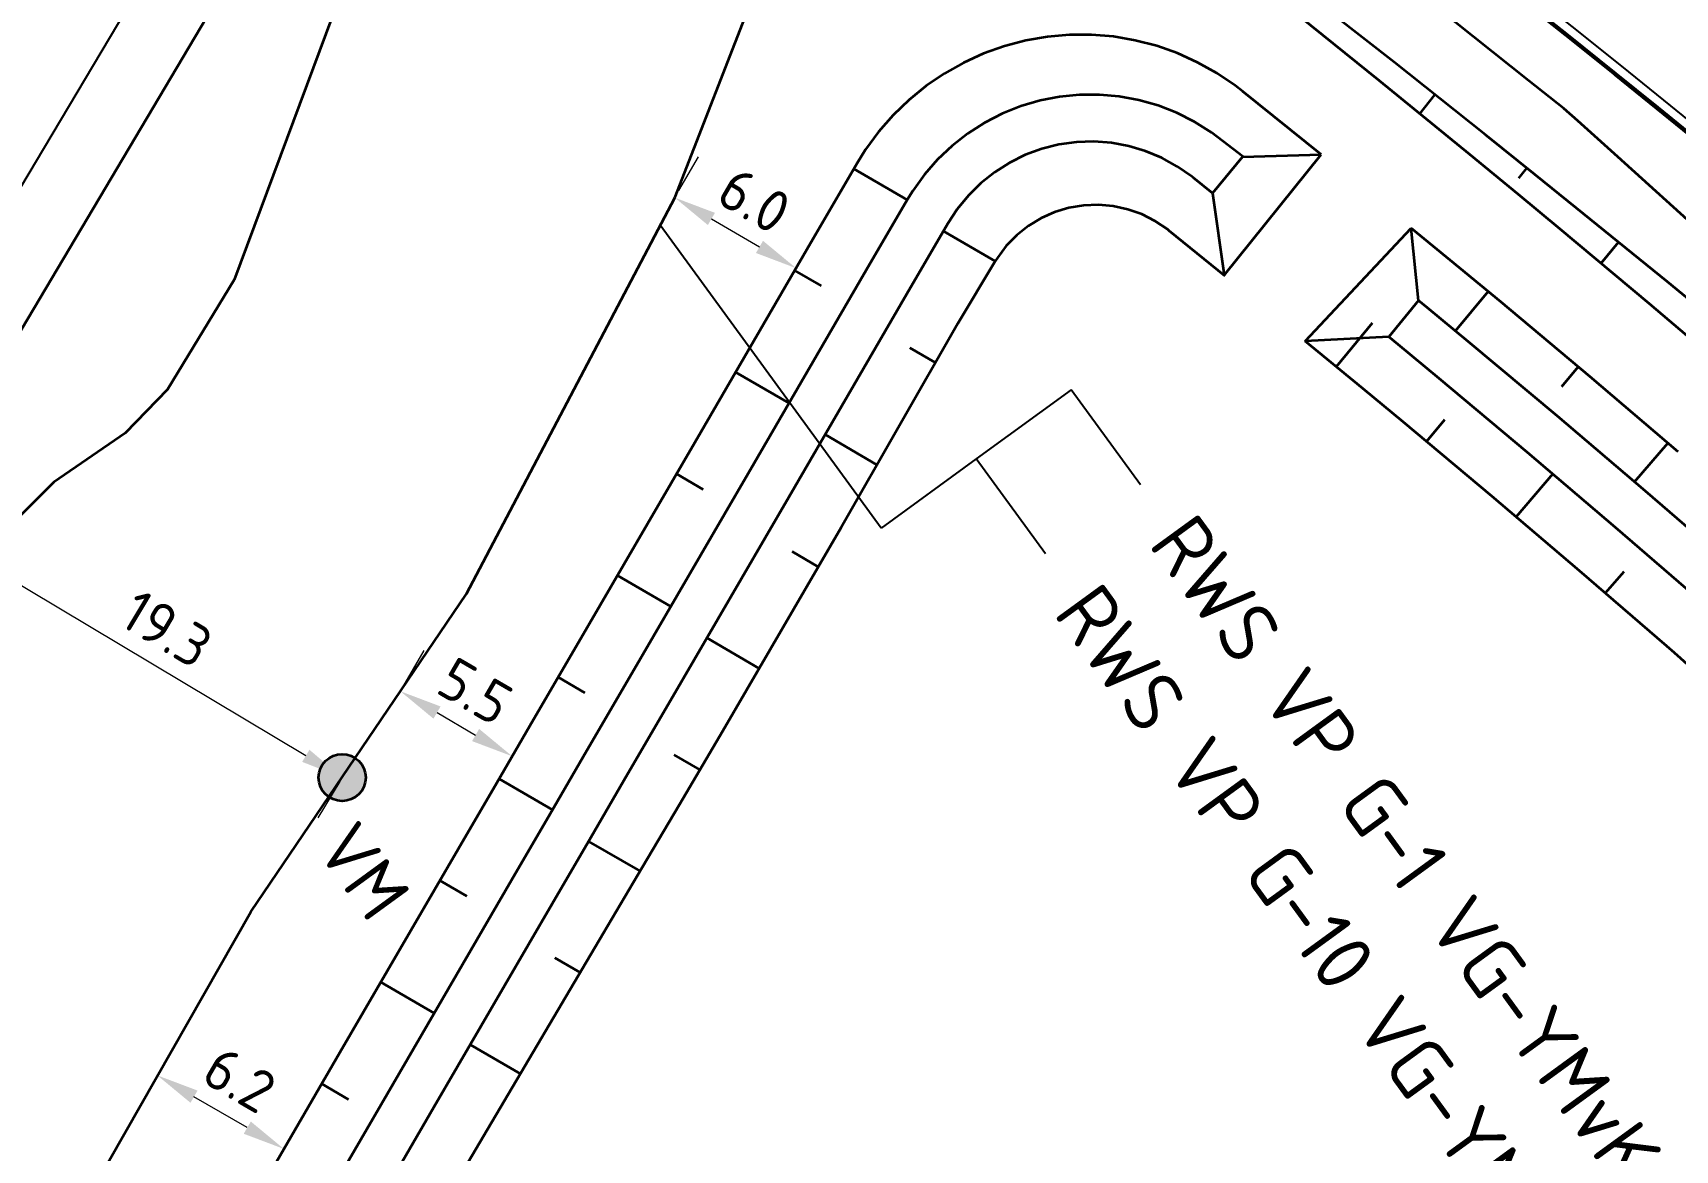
# Model space of a CAD drawing. Header units: metres. Extents: x 134219 to 139080, y 438661 to 444352.
# Drawn here: x 135482.1 to 135551.9, y 443121.2 to 443168.7 of the extents above; entities that cross this region are included whole.
import ezdxf
from ezdxf.enums import TextEntityAlignment as Align

# ---------------------------------------------------------------- set-up
doc = ezdxf.new("R2010")
doc.units = ezdxf.units.M
doc.linetypes.add('13strp', pattern=[4, 1, -3])
doc.layers.get('DEFPOINTS').update_dxf_attribs({"color": 193})
for name, color, linetype, lineweight in [('N-WE-KL-ET_LS_HULPSTUK_MOF-G', 10, 'Continuous', 35), ('N-WE-KL-ET_LS_OV_ARMATUUR-T18', 1, 'Continuous', 25), ('N-WE-KL-ET_LS_OV_KABEL-G', 10, 'KL-LS-OV-N', 35), ('N-WE-KL-ET_LS_OV_KABEL-M', 7, 'Continuous', 18), ('N-WE-KL-ET_LS_OV_KABEL-T25', 7, 'Continuous', 25), ('Utd-geleiderail-nw', 8, 'glm a2ee v014$0$f2m40080', 35), ('Utd-ondergr-bs', 8, 'Continuous', 35), ('Utd-ondergr-nw', 8, '13strp', 35)]:
    doc.layers.add(name, color=color, linetype=linetype, lineweight=lineweight)
for name, color, linetype in [('N-WE-KL-ET_LS_OV_ARMATUUR-T25', 2, 'Continuous'), ('Utd-weg-bs', 8, 'Continuous'), ('Utd-weg-nw', 8, 'Continuous')]:
    doc.layers.add(name, color=color, linetype=linetype)
doc.styles.add('ISO18', font='NLCS-ISO.ttf')
doc.styles.add('ISO25', font='NLCS-ISO.ttf')
doc.styles.add('NLCS_18', font='NLCS-ISO.ttf', dxfattribs={"height": 1.8})
doc.styles.add('NLCS_25', font='NLCS-ISO.ttf', dxfattribs={"height": 2.5})
doc.linetypes.add('glm a2ee v014$0$f2m40080', pattern='A,2,-1,[160,RTW.shx,S=0.5,R=0,X=0,Y=0],-1', length=4)
doc.linetypes.add('KL-LS-OV-N', pattern='A,4,-1,[103,NLCS.SHX,S=0.75,R=0,X=0,Y=0],-1,4,-1.5,["0V",Standard,S=1,R=0,X=0,Y=-0.5],-3', length=14.5)
doc.dimstyles.new('NLCS_t18_pijl_Dimension_l3_h1', dxfattribs={"dimtxt": 1.8, "dimasz": 1.8, "dimexe": 2, "dimexo": 2, "dimgap": 0.7, "dimtad": 1, "dimdec": 1, "dimzin": 0, "dimdsep": 46, "dimtxsty": 'NLCS_18', "dimcen": 2.5, "dimdle": 2, "dimclrd": 256, "dimclre": 256, "dimclrt": 256, "dimadec": 1, "dimazin": 0, "dimtfac": 1, "dimtdec": 1, "dimtofl": 0, "dimtmove": 1, "dimatfit": 0, "dimfxl": 0, "dimtolj": 1, "dimtzin": 0, "dimlwd": 18, "dimlwe": 18, "dimarcsym": 0})

# ---------------------------------------------------------------- blocks, each defined once
blk = doc.blocks.new('SKL-ET_HULP_MOF_VERBINDINGSMOF-SO')
at = {"ltscale": 10}
h = blk.add_hatch(color=256, dxfattribs=at)
edge = h.paths.add_edge_path()
edge.add_arc((0, 0), 1, 0, 360)
blk.add_circle((0, 0), 1)
at = {"layer": 'N-WE-KL-ET_LS_OV_ARMATUUR-T18', "style": 'ISO18', "flags": 1}
for tag, p in [('OMSCHRIJVING_LEGENDA', (0, -8.431)), ('LOCATIE', (0, -12.215)), ('MASTNUMMER', (0, -16)), ('VAN', (0, -19.784)), ('NAAR', (0, -23.569)), ('VOEDINGSPUNT', (0, -27.353)), ('GROEPSNUMMER', (0, -31.138)), ('OVERIGE_OPMERKING(EN)_1', (0, -34.922)), ('OVERIGE_OPMERKING(EN)_2', (0, -38.707))]:
    blk.add_attdef(tag, p, '', height=1.8, dxfattribs=at)
at = {"layer": 'N-WE-KL-ET_LS_OV_ARMATUUR-T25', "style": 'ISO25'}
blk.add_attdef('SOORT_MOF', (0, 2.715), '', height=2.25, dxfattribs=at)
blk = doc.blocks.new('*D165')
at = {"layer": 'DEFPOINTS', "color": 0, "transparency": 16777216}
for p in [(135509.375, 443161.728, 1.374), (135514.531, 443158.73, 1.374), (135514.531, 443158.73)]:
    blk.add_point(p, dxfattribs=at)
at = {"layer": 'N-WE-KL-ET_LS_OV_KABEL-M', "lineweight": 18, "transparency": 16777216}
for p, q in [((135509.551, 443162.032), (135510.38, 443163.457)), ((135514.707, 443159.034), (135515.536, 443160.459))]:
    blk.add_line(p, q, dxfattribs=at)
at = {"layer": 'N-WE-KL-ET_LS_OV_KABEL-M', "linetype": 'Continuous', "lineweight": 18, "transparency": 16777216}
blk.add_line((135510.931, 443160.823), (135512.974, 443159.635), dxfattribs=at)
at = {"layer": 'N-WE-KL-ET_LS_OV_KABEL-M', "transparency": 16777216}
for points in [[(135511.082, 443161.083), (135510.78, 443160.564), (135509.375, 443161.728)], [(135513.125, 443159.894), (135512.824, 443159.376), (135514.531, 443158.73)]]:
    blk.add_solid(points, dxfattribs=at)
at = {"layer": 'N-WE-KL-ET_LS_OV_KABEL-M', "transparency": 16777216, "insert": (135512.757, 443161.612), "char_height": 1.8, "attachment_point": 5, "rotation": 329.82722, "style": 'NLCS_18'}
blk.add_mtext('\\A1;6.0', dxfattribs=at)
blk = doc.blocks.new('*D166')
at = {"layer": 'DEFPOINTS', "color": 0, "transparency": 16777216}
for p in [(135487.385, 443124.413), (135487.385, 443124.413), (135492.762, 443121.287)]:
    blk.add_point(p, dxfattribs=at)
at = {"layer": 'N-WE-KL-ET_LS_OV_KABEL-M', "lineweight": 18, "transparency": 16777216}
for p, q in [((135487.385, 443124.413), (135488.39, 443126.142)), ((135492.762, 443121.287), (135493.767, 443123.016))]:
    blk.add_line(p, q, dxfattribs=at)
at = {"layer": 'N-WE-KL-ET_LS_OV_KABEL-M', "linetype": 'Continuous', "lineweight": 18, "transparency": 16777216}
blk.add_line((135491.206, 443122.192), (135488.941, 443123.508), dxfattribs=at)
at = {"layer": 'N-WE-KL-ET_LS_OV_KABEL-M', "transparency": 16777216}
for points in [[(135489.092, 443123.768), (135488.791, 443123.249), (135487.385, 443124.413)], [(135491.357, 443122.451), (135491.055, 443121.932), (135492.762, 443121.287)]]:
    blk.add_solid(points, dxfattribs=at)
at = {"layer": 'N-WE-KL-ET_LS_OV_KABEL-M', "transparency": 16777216, "insert": (135490.878, 443124.233), "char_height": 1.8, "attachment_point": 5, "rotation": 329.82722, "style": 'NLCS_18'}
blk.add_mtext('\\A1;6.2', dxfattribs=at)
blk = doc.blocks.new('*D167')
at = {"layer": 'DEFPOINTS', "color": 0, "transparency": 16777216}
for p in [(135497.713, 443140.743), (135502.467, 443137.979), (135502.467, 443137.979)]:
    blk.add_point(p, dxfattribs=at)
at = {"layer": 'N-WE-KL-ET_LS_OV_KABEL-M', "lineweight": 18, "transparency": 16777216}
for p, q in [((135497.713, 443140.743), (135498.718, 443142.472)), ((135502.467, 443137.979), (135503.472, 443139.708))]:
    blk.add_line(p, q, dxfattribs=at)
at = {"layer": 'N-WE-KL-ET_LS_OV_KABEL-M', "linetype": 'Continuous', "lineweight": 18, "transparency": 16777216}
blk.add_line((135499.269, 443139.838), (135500.911, 443138.884), dxfattribs=at)
at = {"layer": 'N-WE-KL-ET_LS_OV_KABEL-M', "transparency": 16777216}
for points in [[(135499.42, 443140.098), (135499.118, 443139.579), (135497.713, 443140.743)], [(135501.061, 443139.143), (135500.76, 443138.625), (135502.467, 443137.979)]]:
    blk.add_solid(points, dxfattribs=at)
at = {"layer": 'N-WE-KL-ET_LS_OV_KABEL-M', "transparency": 16777216, "insert": (135500.894, 443140.744), "char_height": 1.8, "attachment_point": 5, "rotation": 329.82722, "style": 'NLCS_18'}
blk.add_mtext('\\A1;5.5', dxfattribs=at)
blk = doc.blocks.new('*D169')
at = {"layer": 'DEFPOINTS', "color": 0, "transparency": 16777216}
for p in [(135478.697, 443146.964), (135478.697, 443146.964), (135495.238, 443137.076, 0.936)]:
    blk.add_point(p, dxfattribs=at)
at = {"layer": 'N-WE-KL-ET_LS_OV_KABEL-M', "lineweight": 18, "transparency": 16777216}
for p, q in [((135478.697, 443146.964), (135477.671, 443145.247)), ((135495.141, 443136.914), (135494.211, 443135.359))]:
    blk.add_line(p, q, dxfattribs=at)
at = {"layer": 'N-WE-KL-ET_LS_OV_KABEL-M', "linetype": 'Continuous', "lineweight": 18, "transparency": 16777216}
blk.add_line((135493.693, 443138), (135480.242, 443146.04), dxfattribs=at)
at = {"layer": 'N-WE-KL-ET_LS_OV_KABEL-M', "transparency": 16777216}
for points in [[(135480.396, 443146.298), (135480.088, 443145.783), (135478.697, 443146.964)], [(135493.847, 443138.257), (135493.539, 443137.742), (135495.238, 443137.076)]]:
    blk.add_solid(points, dxfattribs=at)
at = {"layer": 'N-WE-KL-ET_LS_OV_KABEL-M', "transparency": 16777216, "insert": (135487.788, 443143.393), "char_height": 1.8, "attachment_point": 5, "rotation": 329.12985, "style": 'NLCS_18'}
blk.add_mtext('\\A1;19.3', dxfattribs=at)

msp = doc.modelspace()

# ---------------------------------------------------------------- linework, layer by layer
at = {"layer": 'N-WE-KL-ET_LS_OV_KABEL-G', "elevation": 1.374, "flags": 128}
msp.add_lwpolyline([(135498.825, 443081.778), (135499.676, 443082.47), (135479.295, 443110.228), (135491.354, 443131.372), (135500.523, 443144.885), (135509.375, 443161.728), (135512.756, 443170.434), (135512.446, 443170.053)], dxfattribs=at)
at = {"layer": 'N-WE-KL-ET_LS_OV_KABEL-T25'}
for p, q in [((135518.14, 443147.678), (135508.76, 443160.557)), ((135526.223, 443153.565), (135522.181, 443150.622)), ((135529.167, 443149.524), (135526.223, 443153.565)), ((135522.181, 443150.622), (135518.14, 443147.678)), ((135525.125, 443146.58), (135522.181, 443150.622))]:
    msp.add_line(p, q, dxfattribs=at)
at = {"layer": 'Utd-geleiderail-nw', "linetype": 'Continuous', "flags": 128}
for points in [[(135547.159, 443165.513), (135545.676, 443166.701), (135541.773, 443169.8), (135537.853, 443172.876), (135533.916, 443175.929), (135529.961, 443178.96), (135525.989, 443181.969), (135522.003, 443184.952), (135522, 443184.954), (135518.245, 443187.732), (135514.472, 443190.492), (135513.974, 443190.854), (135509.931, 443193.774), (135505.874, 443196.672), (135501.803, 443199.552), (135497.72, 443202.417), (135493.624, 443205.267), (135489.519, 443208.106), (135485.405, 443210.936), (135481.284, 443213.758), (135477.156, 443216.576), (135473.026, 443219.389), (135471.358, 443220.524)], [(135564.802, 443149.243), (135563.079, 443150.905), (135560.794, 443153.088), (135560.49, 443153.371), (135556.829, 443156.756), (135553.152, 443160.118), (135549.453, 443163.46), (135547.748, 443164.988), (135547.159, 443165.513)]]:
    msp.add_lwpolyline(points, dxfattribs=at)
at = {"layer": 'Utd-ondergr-bs', "flags": 128}
for points in [[(135504.738, 443190.64), (135498.168, 443178.044), (135495.388, 443170.994), (135490.646, 443158.242), (135487.816, 443153.568), (135486.019, 443151.71), (135482.977, 443149.635), (135480.064, 443146.736), (135475.463, 443140.097), (135471.985, 443133.812)], [(135500.517, 443187.688), (135494.054, 443177.104), (135481.628, 443156.156), (135470.483, 443136.903), (135471.602, 443136.197), (135471.042, 443134.951)]]:
    msp.add_lwpolyline(points, dxfattribs=at)
at = {"layer": 'Utd-ondergr-nw', "linetype": 'Continuous', "flags": 128}
for points in [[(135554.996, 443162.359), (135551.118, 443165.51), (135549.328, 443166.953), (135547.223, 443168.64), (135543.309, 443171.747), (135539.378, 443174.831), (135535.43, 443177.893), (135531.464, 443180.933), (135527.481, 443183.95), (135523.48, 443186.944), (135519.714, 443189.73), (135515.934, 443192.496), (135515.428, 443192.863), (135511.378, 443195.789), (135509.052, 443197.45)], [(135555.04, 443162.413), (135551.162, 443165.565), (135549.372, 443167.007), (135547.266, 443168.694), (135543.353, 443171.802), (135539.421, 443174.887), (135535.473, 443177.949), (135531.506, 443180.989), (135527.523, 443184.006), (135523.522, 443187), (135519.756, 443189.786), (135515.975, 443192.552), (135515.47, 443192.92), (135511.418, 443195.845), (135509.089, 443197.51)], [(135554.572, 443154.007), (135550.795, 443157.221), (135546.993, 443160.406), (135545.236, 443161.861), (135543.168, 443163.562), (135539.323, 443166.696), (135535.46, 443169.809), (135531.579, 443172.899), (135527.681, 443175.967), (135523.764, 443179.014), (135519.83, 443182.038), (135516.126, 443184.853), (135512.407, 443187.648), (135511.91, 443188.019), (135507.922, 443190.977), (135506.349, 443192.131)], [(135555.394, 443155.001), (135551.559, 443158.155), (135547.705, 443161.287), (135545.926, 443162.72), (135543.834, 443164.397), (135539.945, 443167.485), (135536.039, 443170.55), (135532.115, 443173.593), (135528.173, 443176.614), (135524.215, 443179.612), (135520.239, 443182.587), (135516.497, 443185.356), (135512.739, 443188.105), (135512.237, 443188.47), (135508.21, 443191.378), (135506.615, 443192.518)], [(135536.845, 443163.557), (135533.517, 443166.241), (135533.188, 443166.494), (135532.412, 443167.02), (135531.594, 443167.479), (135530.739, 443167.866), (135529.855, 443168.178), (135528.948, 443168.415), (135528.023, 443168.573), (135527.089, 443168.651), (135526.151, 443168.65), (135525.217, 443168.569), (135524.293, 443168.409), (135523.386, 443168.171), (135522.502, 443167.856), (135521.649, 443167.467), (135520.832, 443167.007), (135520.057, 443166.479), (135519.33, 443165.887), (135518.656, 443165.235), (135518.039, 443164.528), (135517.486, 443163.771), (135517.123, 443163.19)], [(135533.511, 443163.483), (135532.674, 443164.129), (135532.182, 443164.497), (135531.464, 443164.948), (135530.707, 443165.33), (135529.917, 443165.64), (135529.102, 443165.873), (135528.268, 443166.028), (135527.423, 443166.105), (135526.575, 443166.101), (135525.731, 443166.018), (135524.898, 443165.856), (135524.085, 443165.616), (135523.297, 443165.3), (135522.543, 443164.912), (135521.829, 443164.454), (135521.161, 443163.931), (135520.545, 443163.348), (135519.987, 443162.709), (135519.492, 443162.021), (135519.255, 443161.637)], [(135541.042, 443165.295), (135541.684, 443166.104)], [(135532.228, 443161.918), (135531.421, 443162.57), (135531.346, 443162.629), (135530.733, 443163.057), (135530.077, 443163.418), (135529.387, 443163.707), (135528.67, 443163.92), (135527.935, 443164.055), (135527.189, 443164.112), (135526.441, 443164.088), (135525.701, 443163.985), (135524.975, 443163.803), (135524.273, 443163.545), (135523.602, 443163.214), (135522.971, 443162.812), (135522.386, 443162.346), (135521.855, 443161.82), (135521.382, 443161.24), (135520.984, 443160.632)], [(135517.123, 443163.19), (135515.246, 443159.961), (135510.22, 443151.316), (135505.194, 443142.671), (135503.373, 443139.538), (135501.81, 443136.85), (135500.168, 443134.025), (135495.142, 443125.38), (135491.877, 443119.765)], [(135519.255, 443161.637), (135516.987, 443162.956)], [(135545.25, 443162.56), (135545.593, 443162.987)], [(135519.255, 443161.637), (135517.514, 443158.642), (135512.488, 443149.997), (135507.462, 443141.352), (135505.641, 443138.219), (135504.078, 443135.531), (135502.436, 443132.706), (135497.41, 443124.061), (135494.145, 443118.446), (135492.891, 443116.289), (135492.644, 443115.835), (135492.297, 443115.061), (135492.024, 443114.258), (135491.827, 443113.433), (135491.71, 443112.593), (135491.671, 443111.746), (135491.713, 443110.898), (135491.835, 443110.059), (135492.035, 443109.235), (135492.311, 443108.433), (135492.662, 443107.661), (135493.084, 443106.925), (135493.502, 443106.325)], [(135532.771, 443158.396), (135530.392, 443160.317), (135530.31, 443160.382), (135529.786, 443160.736), (135529.222, 443161.02), (135528.626, 443161.231), (135528.009, 443161.365), (135527.379, 443161.421), (135526.748, 443161.396), (135526.124, 443161.292), (135525.519, 443161.11), (135524.941, 443160.853), (135524.401, 443160.526), (135523.906, 443160.133), (135523.465, 443159.68), (135523.084, 443159.176), (135522.987, 443159.022)], [(135520.984, 443160.632), (135519.243, 443157.637), (135514.217, 443148.992), (135509.191, 443140.347), (135507.37, 443137.214), (135505.807, 443134.526), (135504.165, 443131.701), (135499.139, 443123.056), (135495.874, 443117.441), (135494.955, 443115.86), (135494.891, 443115.747), (135494.535, 443115.031), (135494.253, 443114.282), (135494.047, 443113.51), (135493.92, 443112.72), (135493.871, 443111.922), (135493.903, 443111.123), (135494.014, 443110.331), (135494.204, 443109.554), (135494.47, 443108.8), (135494.811, 443108.077), (135495.222, 443107.391), (135495.497, 443107.004)], [(135552.023, 443150.925), (135548.263, 443154.124), (135544.479, 443157.295), (135542.73, 443158.743), (135540.671, 443160.437)], [(135520.791, 443160.299), (135522.987, 443159.022)], [(135548.746, 443158.938), (135549.481, 443159.843)], [(135522.987, 443159.022), (135521.401, 443156.383), (135516.441, 443147.699), (135511.415, 443139.055), (135509.573, 443135.933), (135507.993, 443133.255), (135506.333, 443130.441), (135501.252, 443121.827), (135497.95, 443116.234), (135497.525, 443115.51), (135497.435, 443115.351), (135497.11, 443114.678), (135496.858, 443113.974), (135496.682, 443113.247), (135496.586, 443112.505), (135496.568, 443111.757), (135496.631, 443111.012), (135496.773, 443110.278), (135496.993, 443109.562), (135497.287, 443108.875), (135497.653, 443108.223), (135497.987, 443107.742)], [(135515.608, 443157.974), (135514.474, 443158.633)], [(135542.551, 443156.068), (135543.939, 443157.742)], [(135554.361, 443146.028), (135550.636, 443149.249), (135546.887, 443152.44), (135543.112, 443155.603), (135541.368, 443157.048), (135540.986, 443157.362)], [(135539.012, 443156.396), (135537.488, 443154.543)], [(135539.012, 443156.396), (135537.488, 443154.543)], [(135539.012, 443156.396), (135537.488, 443154.543)], [(135554.184, 443140.299), (135551.862, 443142.371), (135551.537, 443142.654), (135547.832, 443145.858), (135544.102, 443149.034), (135540.347, 443152.181), (135538.611, 443153.619), (135536.162, 443155.634)], [(135553.077, 443144.494), (135549.362, 443147.708), (135545.621, 443150.892), (135541.855, 443154.047), (135540.115, 443155.489), (135539.716, 443155.817)], [(135519.363, 443155.345), (135520.448, 443154.714)], [(135514.229, 443152.992), (135511.961, 443154.31)], [(135547.073, 443153.703), (135547.774, 443154.534)], [(135542.092, 443152.284), (135541.323, 443151.363)], [(135542.092, 443152.284), (135541.323, 443151.363)], [(135542.092, 443152.284), (135541.323, 443151.363)], [(135515.765, 443151.654), (135517.968, 443150.372)], [(135550.17, 443149.645), (135551.585, 443151.297)], [(135510.582, 443149.328), (135509.448, 443149.988)], [(135546.686, 443149.985), (135545.134, 443148.155)], [(135546.686, 443149.985), (135545.134, 443148.155)], [(135546.686, 443149.985), (135545.134, 443148.155)], [(135514.363, 443146.685), (135515.475, 443146.038)], [(135549.703, 443145.827), (135548.919, 443144.918)], [(135549.703, 443145.827), (135548.919, 443144.918)], [(135549.703, 443145.827), (135548.919, 443144.918)], [(135509.203, 443144.347), (135506.935, 443145.665)], [(135510.739, 443143.009), (135512.962, 443141.716)], [(135505.556, 443140.683), (135504.422, 443141.342)], [(135509.332, 443138.043), (135510.438, 443137.4)], [(135504.177, 443135.701), (135501.909, 443137.02)], [(135505.713, 443134.363), (135507.898, 443133.093)], [(135500.53, 443132.038), (135499.396, 443132.697)], [(135504.279, 443129.413), (135505.357, 443128.786)], [(135499.151, 443127.056), (135496.883, 443128.375)], [(135500.687, 443125.718), (135502.817, 443124.48)], [(135495.504, 443123.393), (135494.37, 443124.052)]]:
    msp.add_lwpolyline(points, dxfattribs=at)
at = {"layer": 'Utd-ondergr-nw', "linetype": 'Continuous'}
for points in [[(135533.496, 443163.465), (135532.226, 443161.92)], [(135532.719, 443158.438), (135536.845, 443163.557)], [(135533.496, 443163.465), (135536.845, 443163.557)], [(135532.228, 443161.918), (135532.719, 443158.438)], [(135536.162, 443155.634), (135540.671, 443160.437)], [(135540.987, 443157.362), (135540.671, 443160.437)], [(135540.987, 443157.362), (135539.716, 443155.817)], [(135539.716, 443155.817), (135536.162, 443155.634)]]:
    msp.add_lwpolyline(points, dxfattribs=at)
at = {"layer": 'Utd-weg-bs', "flags": 128}
msp.add_lwpolyline([(135548.547, 443277.812), (135536.764, 443256.798), (135525.912, 443237.73), (135512.576, 443214.82), (135499.117, 443191.862), (135486.039, 443169.69), (135474.602, 443150.465), (135467.703, 443138.985)], dxfattribs=at)
at = {"layer": 'Utd-weg-nw', "linetype": 'Continuous', "flags": 128}
msp.add_lwpolyline([(135555.293, 443162.723), (135551.413, 443165.876), (135549.623, 443167.319), (135547.516, 443169.007), (135543.601, 443172.116), (135539.668, 443175.202), (135535.717, 443178.266), (135531.749, 443181.307), (135527.763, 443184.325), (135523.761, 443187.321), (135519.993, 443190.108), (135516.21, 443192.876), (135515.705, 443193.243), (135511.652, 443196.17), (135509.296, 443197.854)], dxfattribs=at)

# ---------------------------------------------------------------- block references
at = {"layer": 'N-WE-KL-ET_LS_HULPSTUK_MOF-G'}
ref = msp.add_blockref('SKL-ET_HULP_MOF_VERBINDINGSMOF-SO', (135495.238, 443137.076, 0.936), dxfattribs=at)
ref.add_attrib('SOORT_MOF', 'VM', (135494.048, 443134.067, 0.936), dxfattribs={"layer": 'N-WE-KL-ET_LS_OV_ARMATUUR-T25', "height": 2.25, "rotation": 306.066, "style": 'ISO25'})

# ---------------------------------------------------------------- texts
at = {"layer": 'N-WE-KL-ET_LS_OV_KABEL-T25', "style": 'NLCS_25'}
for s, p in [('RWS VP G-1 VG-YMvKas 4x16mm² (OV)', (135530.468, 443147.737)), ('RWS VP G-10 VG-YMvKas 4x16mm² (OV)', (135526.426, 443144.793))]:
    msp.add_text(s, height=2.5, rotation=306.066, dxfattribs=at).set_placement(p, align=Align.MIDDLE_LEFT)

# ---------------------------------------------------------------- dimensions: what is measured, and where the dimension line sits
at = {"layer": 'N-WE-KL-ET_LS_OV_KABEL-M'}
for p1, p2, picture, middle in [((135509.375, 443161.728, 1.374), (135514.531, 443158.73, 1.374), '*D165', (135512.757, 443161.612)), ((135495.238, 443137.076, 0.936), (135478.697, 443146.964), '*D169', (135487.788, 443143.393)), ((135497.713, 443140.743), (135502.467, 443137.979), '*D167', (135500.894, 443140.744)), ((135492.762, 443121.287), (135487.385, 443124.413), '*D166', (135490.878, 443124.233))]:
    dim = msp.add_aligned_dim(p1=p1, p2=p2, distance=0, dimstyle='NLCS_t18_pijl_Dimension_l3_h1', dxfattribs=at)
    dim.commit()
    dim.dimension.update_dxf_attribs({"geometry": picture, "text_midpoint": middle})

doc.saveas('drawing.dxf')
